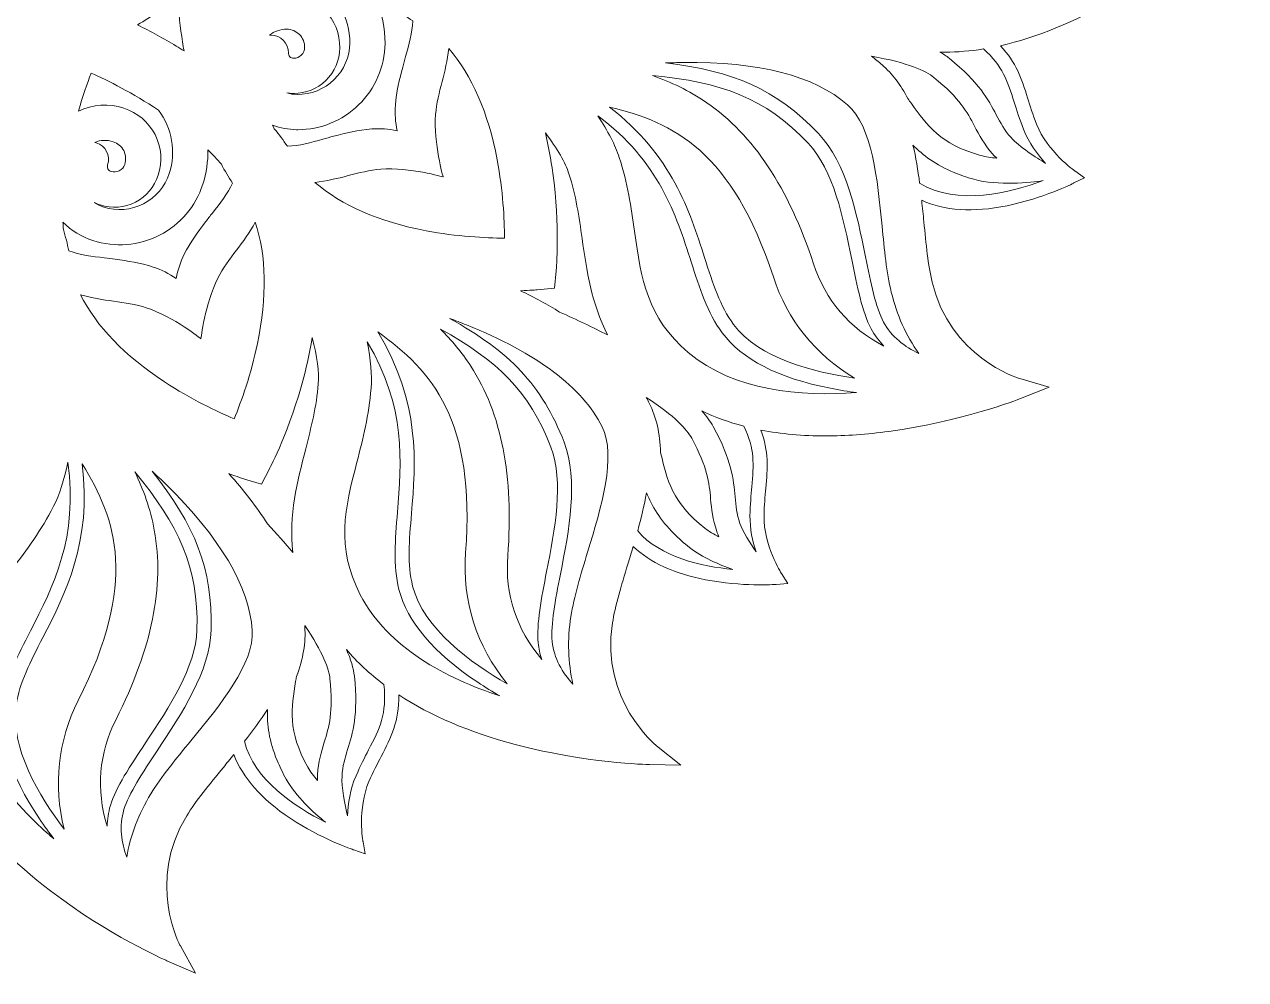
# Model space of a CAD drawing. Header units: millimetres. Extents: x 33 to 1311, y -849 to -20.
# Drawn here: x 1107.7 to 1281.2, y -397.8 to -262.2 of the extents above; entities that cross this region are included whole.
import ezdxf

# ---------------------------------------------------------------- set-up
doc = ezdxf.new("R2010")
doc.units = ezdxf.units.MM
doc.header["$MEASUREMENT"] = 0
doc.layers.add('Layer 4', color=7, linetype='Continuous')

msp = doc.modelspace()

# ---------------------------------------------------------------- linework, layer by layer
at = {"layer": 'Layer 4', "lineweight": 0}
for points, knots in [([(1276.78, -244.55), (1276.68, -244.56), (1266.57, -245.61), (1260.06, -236.65), (1258.62, -234.67), (1257.2, -232.02), (1255.7, -229.21), (1255.09, -228.06), (1254.46, -226.88), (1253.81, -225.71), (1257.51, -226.09), (1261.66, -224.79), (1266.04, -221.84), (1270.42, -218.89), (1273.46, -215.37), (1273.59, -215.22), (1273.59, -215.22), (1274.68, -213.95), (1274.68, -213.95), (1274.68, -213.95), (1273.04, -213.6), (1273.04, -213.6), (1272.99, -213.58), (1268.4, -212.55), (1265.49, -209.53), (1264.47, -208.47), (1263.66, -207.51), (1262.88, -206.58), (1261.14, -204.5), (1259.67, -202.75), (1256.93, -201.42), (1260.96, -198.46), (1264.87, -194.52), (1268.57, -189.66), (1274.88, -181.38), (1278.35, -173.45), (1278.49, -173.12), (1278.49, -173.12), (1280.25, -169.06), (1280.25, -169.06), (1280.25, -169.06), (1276.39, -171.21), (1276.39, -171.21), (1276.3, -171.26), (1267.36, -176.09), (1257.92, -170.31), (1255.83, -169.03), (1253.51, -167.12), (1251.04, -165.1), (1249.87, -164.13), (1248.66, -163.14), (1247.43, -162.18), (1251.19, -161.23), (1254.71, -158.39), (1257.76, -153.78), (1260.68, -149.38), (1262.14, -144.96), (1262.2, -144.78), (1262.2, -144.78), (1262.73, -143.19), (1262.73, -143.19), (1262.73, -143.19), (1261.08, -143.48), (1261.08, -143.48), (1261.03, -143.49), (1256.39, -144.3), (1252.55, -142.62), (1251.19, -142.03), (1250.08, -141.45), (1249.01, -140.89), (1246.69, -139.68), (1244.72, -138.66), (1241.86, -138.42), (1244.3, -134.25), (1246.3, -129.3), (1247.8, -123.63), (1250.46, -113.57), (1250.63, -104.92), (1250.64, -104.55), (1250.64, -104.55), (1250.71, -100.14), (1250.71, -100.14), (1250.71, -100.14), (1247.96, -103.6), (1247.96, -103.6), (1247.9, -103.68), (1241.49, -111.57), (1230.55, -109.84), (1228.14, -109.46), (1225.26, -108.58), (1222.21, -107.65), (1220.66, -107.18), (1219.07, -106.7), (1217.47, -106.26), (1220.67, -103.97), (1222.89, -99.95), (1223.96, -94.43), (1224.97, -89.25), (1224.64, -84.61), (1224.62, -84.41), (1224.62, -84.41), (1224.49, -82.74), (1224.49, -82.74), (1224.49, -82.74), (1223.08, -83.65), (1223.08, -83.65), (1223.04, -83.67), (1219.06, -86.19), (1214.87, -86.11), (1213.4, -86.09), (1212.15, -85.97), (1210.94, -85.87), (1208.38, -85.64), (1206.21, -85.46), (1203.55, -86.28), (1204.18, -81.56), (1204.11, -76.3), (1203.34, -70.59), (1201.95, -60.27), (1198.8, -52.21), (1198.66, -51.87), (1198.66, -51.87), (1197.05, -47.8), (1197.05, -47.8), (1197.05, -47.8), (1195.83, -52.01), (1195.83, -52.01), (1195.71, -52.41), (1192.84, -61.86), (1182.13, -64.44), (1179.75, -65.01), (1176.75, -65.31), (1173.58, -65.61), (1171.87, -65.78), (1170.11, -65.95), (1168.35, -66.18), (1170.49, -62.83), (1171.04, -58.22), (1169.9, -52.64), (1168.85, -47.46), (1166.77, -43.31), (1166.68, -43.13), (1166.68, -43.13), (1165.92, -41.64), (1165.92, -41.64), (1165.92, -41.64), (1164.96, -43.01), (1164.96, -43.01), (1164.94, -43.05), (1162.22, -46.9), (1158.32, -48.43), (1156.95, -48.97), (1155.75, -49.35), (1154.59, -49.71), (1152.21, -50.46), (1150.18, -51.1), (1148.1, -52.78), (1146.86, -48.24), (1144.82, -43.49), (1141.97, -38.59), (1136.73, -29.59), (1130.74, -23.35), (1130.48, -23.09), (1130.48, -23.09), (1127.44, -19.95), (1127.44, -19.95), (1127.44, -19.95), (1127.92, -24.3), (1127.92, -24.3), (1127.96, -24.72), (1128.92, -34.55), (1120.02, -41.03), (1118.04, -42.47), (1115.38, -43.88), (1112.57, -45.38), (1111.06, -46.19), (1109.51, -47.02), (1107.97, -47.9), (1108.67, -43.99), (1107.4, -39.53), (1104.22, -34.81), (1101.27, -30.43), (1097.75, -27.39), (1097.61, -27.26), (1097.61, -27.26), (1096.33, -26.17), (1096.33, -26.17), (1096.33, -26.17), (1095.98, -27.81), (1095.98, -27.81), (1095.97, -27.86), (1094.93, -32.45), (1091.91, -35.36), (1090.85, -36.38), (1089.89, -37.19), (1088.96, -37.97), (1087.04, -39.57), (1085.41, -40.94), (1084.12, -43.29), (1081.25, -39.57), (1077.53, -35.95), (1073.02, -32.51), (1064.74, -26.21), (1056.81, -22.74), (1056.48, -22.59), (1056.48, -22.59), (1052.43, -20.83), (1052.43, -20.83), (1052.43, -20.83), (1054.57, -24.7), (1054.57, -24.7), (1054.62, -24.78), (1059.46, -33.72), (1053.68, -43.17), (1052.4, -45.26), (1050.49, -47.58), (1048.46, -50.04), (1047.38, -51.36), (1046.26, -52.72), (1045.19, -54.11), (1044.33, -50.24), (1041.45, -46.61), (1036.72, -43.47), (1032.32, -40.56), (1027.9, -39.09), (1027.72, -39.03), (1027.72, -39.03), (1026.13, -38.51), (1026.13, -38.51), (1026.13, -38.51), (1026.42, -40.16), (1026.42, -40.16), (1026.43, -40.21), (1027.24, -44.85), (1025.56, -48.69), (1024.97, -50.04), (1024.39, -51.16), (1023.83, -52.23), (1022.67, -54.45), (1021.68, -56.34), (1021.4, -59), (1017.31, -56.66), (1012.49, -54.74), (1007, -53.29), (996.94, -50.63), (988.28, -50.46), (987.92, -50.45), (987.92, -50.45), (983.5, -50.38), (983.5, -50.38), (983.5, -50.38), (986.96, -53.12), (986.96, -53.12), (987.04, -53.19), (994.93, -59.6), (993.2, -70.54), (992.82, -72.95), (991.95, -75.83), (991.02, -78.88), (990.52, -80.51), (990.01, -82.18), (989.55, -83.88), (987.27, -80.64), (983.24, -78.39), (977.67, -77.31), (972.49, -76.3), (967.85, -76.64), (967.65, -76.65), (967.65, -76.65), (967.5, -76.66), (967.5, -76.66), (967.5, -76.66), (967.19, -76.6), (967.19, -76.6), (967.19, -76.6), (967.25, -76.68), (967.25, -76.68), (967.25, -76.68), (965.98, -76.78), (965.98, -76.78), (965.98, -76.78), (966.89, -78.19), (966.89, -78.19), (966.91, -78.23), (969.43, -82.21), (969.35, -86.4), (969.33, -87.88), (969.22, -89.13), (969.11, -90.34), (968.89, -92.82), (968.7, -94.95), (969.45, -97.52), (964.78, -96.92), (959.59, -96.98), (953.95, -97.74), (943.64, -99.14), (935.58, -102.29), (935.24, -102.42), (935.24, -102.42), (931.17, -104.03), (931.17, -104.03), (931.17, -104.03), (935.37, -105.26), (935.37, -105.26), (935.77, -105.38), (945.23, -108.25), (947.81, -118.96), (948.38, -121.34), (948.67, -124.33), (948.98, -127.5), (949.12, -128.96), (949.27, -130.46), (949.45, -131.96), (946.08, -129.63), (941.34, -129.01), (935.55, -130.18), (930.38, -131.23), (926.22, -133.32), (926.05, -133.41), (926.05, -133.41), (924.55, -134.16), (924.55, -134.16), (924.55, -134.16), (925.93, -135.12), (925.93, -135.12), (925.97, -135.15), (929.82, -137.86), (931.35, -141.76), (931.89, -143.14), (932.26, -144.33), (932.63, -145.49), (933.48, -148.21), (934.2, -150.48), (936.49, -152.9), (931.85, -154.12), (926.98, -156.19), (921.95, -159.12), (912.96, -164.35), (906.72, -170.35), (906.46, -170.6), (906.46, -170.6), (903.31, -173.65), (903.31, -173.65), (903.31, -173.65), (907.67, -173.17), (907.67, -173.17), (908.08, -173.13), (917.92, -172.16), (924.4, -181.07), (925.83, -183.05), (927.25, -185.7), (928.75, -188.51), (929.29, -189.53), (929.84, -190.56), (930.41, -191.59), (926.54, -190.96), (922.14, -192.24), (917.5, -195.37), (913.12, -198.32), (910.08, -201.84), (909.95, -201.99), (909.95, -201.99), (908.86, -203.26), (908.86, -203.26), (908.86, -203.26), (910.49, -203.61), (910.49, -203.61), (910.54, -203.62), (915.14, -204.66), (918.04, -207.68), (919.07, -208.74), (919.87, -209.7), (920.65, -210.63), (922.6, -212.95), (924.2, -214.86), (927.62, -216.24), (923.56, -219.21), (919.61, -223.16), (915.88, -228.06), (909.57, -236.34), (906.1, -244.27), (905.96, -244.61), (905.96, -244.61), (904.2, -248.66), (904.2, -248.66), (904.2, -248.66), (908.06, -246.51), (908.06, -246.51), (908.15, -246.46), (917.09, -241.63), (926.54, -247.41), (928.62, -248.69), (930.95, -250.6), (933.41, -252.62), (934.25, -253.31), (935.11, -254.02), (935.98, -254.72), (932.17, -255.62), (928.6, -258.48), (925.5, -263.15), (922.59, -267.55), (921.12, -271.96), (921.06, -272.15), (921.06, -272.15), (920.54, -273.74), (920.54, -273.74), (920.54, -273.74), (922.19, -273.45), (922.19, -273.45), (922.24, -273.44), (926.88, -272.63), (930.72, -274.31), (932.07, -274.9), (933.18, -275.48), (934.26, -276.04), (936.99, -277.47), (939.23, -278.63), (943.04, -278.55), (940.39, -282.87), (938.24, -288.08), (936.65, -294.09), (933.99, -304.15), (933.82, -312.8), (933.81, -313.17), (933.81, -313.17), (933.74, -317.54), (933.74, -317.54), (933.74, -317.54), (936.49, -314.13), (936.49, -314.13), (936.75, -313.8), (943.02, -306.17), (953.9, -307.88), (956.31, -308.26), (959.19, -309.14), (962.24, -310.07), (963.15, -310.34), (964.07, -310.62), (965, -310.9), (961.94, -313.21), (959.81, -317.16), (958.76, -322.54), (957.76, -327.72), (958.09, -332.36), (958.11, -332.55), (958.11, -332.55), (958.23, -334.22), (958.23, -334.22), (958.23, -334.22), (959.64, -333.32), (959.64, -333.32), (959.68, -333.29), (963.66, -330.77), (967.85, -330.85), (969.33, -330.88), (970.58, -330.99), (971.79, -331.1), (974.94, -331.38), (977.51, -331.6), (981.14, -329.93), (980.28, -335.04), (980.25, -340.81), (981.11, -347.13), (982.5, -357.45), (985.66, -365.51), (985.79, -365.85), (985.79, -365.85), (987.4, -369.92), (987.4, -369.92), (987.4, -369.92), (988.63, -365.71), (988.63, -365.71), (988.74, -365.31), (991.62, -355.86), (1002.32, -353.28), (1004.7, -352.71), (1007.7, -352.42), (1010.87, -352.11), (1011.68, -352.03), (1012.5, -351.95), (1013.32, -351.86), (1011.55, -355.14), (1011.17, -359.48), (1012.24, -364.66), (1013.31, -369.85), (1015.42, -374.02), (1015.51, -374.2), (1015.51, -374.2), (1016.27, -375.7), (1016.27, -375.7), (1016.27, -375.7), (1017.24, -374.32), (1017.24, -374.32), (1017.26, -374.28), (1019.98, -370.43), (1023.91, -368.9), (1025.29, -368.37), (1026.5, -367.99), (1027.66, -367.63), (1030.69, -366.69), (1033.16, -365.92), (1035.88, -363), (1037.02, -368.12), (1039.22, -373.53), (1042.48, -379.13), (1047.72, -388.13), (1053.71, -394.37), (1053.97, -394.63), (1053.97, -394.63), (1057.04, -397.8), (1057.04, -397.8), (1057.04, -397.8), (1056.54, -393.42), (1056.54, -393.42), (1056.52, -393.31), (1055.48, -383.2), (1064.43, -376.69), (1066.41, -375.25), (1069.07, -373.84), (1071.88, -372.34), (1072.6, -371.95), (1073.34, -371.56), (1074.08, -371.16), (1073.86, -374.73), (1075.17, -378.71), (1077.99, -382.89), (1080.95, -387.26), (1084.46, -390.31), (1084.61, -390.43), (1084.61, -390.43), (1085.88, -391.53), (1085.88, -391.53), (1085.88, -391.53), (1086.24, -389.89), (1086.24, -389.89), (1086.25, -389.84), (1087.28, -385.25), (1090.3, -382.34), (1091.36, -381.31), (1092.33, -380.51), (1093.26, -379.73), (1095.63, -377.75), (1097.57, -376.12), (1098.95, -372.55), (1101.98, -376.94), (1106.16, -381.19), (1111.43, -385.21), (1119.71, -391.51), (1127.64, -394.98), (1127.97, -395.13), (1127.97, -395.13), (1132.02, -396.89), (1132.02, -396.89), (1132.02, -396.89), (1129.88, -393.03), (1129.88, -393.03), (1129.83, -392.94), (1124.99, -384), (1130.78, -374.55), (1132.05, -372.47), (1133.96, -370.14), (1135.99, -367.68), (1136.48, -367.08), (1136.98, -366.47), (1137.48, -365.86), (1138.72, -369.13), (1141.42, -372.2), (1145.49, -374.91), (1149.91, -377.85), (1154.34, -379.34), (1154.52, -379.4), (1154.52, -379.4), (1156.12, -379.93), (1156.12, -379.93), (1156.12, -379.93), (1155.82, -378.27), (1155.82, -378.27), (1155.81, -378.22), (1155, -373.55), (1156.67, -369.68), (1157.26, -368.32), (1157.84, -367.2), (1158.4, -366.12), (1159.81, -363.4), (1160.96, -361.16), (1160.9, -357.39), (1165.41, -360.34), (1170.96, -362.72), (1177.45, -364.43), (1187.52, -367.09), (1196.17, -367.27), (1196.53, -367.27), (1196.53, -367.27), (1200.95, -367.35), (1200.95, -367.35), (1200.95, -367.35), (1197.49, -364.6), (1197.49, -364.6), (1197.41, -364.53), (1189.52, -358.12), (1191.25, -347.18), (1191.63, -344.77), (1192.51, -341.89), (1193.43, -338.84), (1193.69, -338.02), (1193.94, -337.18), (1194.19, -336.33), (1196.57, -338.58), (1200.04, -340.18), (1204.47, -341.04), (1209.65, -342.05), (1214.29, -341.71), (1214.48, -341.7), (1214.48, -341.7), (1216.15, -341.57), (1216.15, -341.57), (1216.15, -341.57), (1215.25, -340.16), (1215.25, -340.16), (1215.22, -340.12), (1212.7, -336.14), (1212.78, -331.95), (1212.81, -330.47), (1212.92, -329.23), (1213.03, -328.02), (1213.28, -325.2), (1213.48, -322.84), (1212.33, -319.78), (1215.19, -320.34), (1218.26, -320.62), (1221.54, -320.62), (1224.39, -320.62), (1227.38, -320.41), (1230.51, -319.98), (1240.82, -318.59), (1248.88, -315.44), (1249.22, -315.31), (1249.22, -315.31), (1253.29, -313.7), (1253.29, -313.7), (1253.29, -313.7), (1249.09, -312.47), (1249.09, -312.47), (1248.69, -312.35), (1239.23, -309.48), (1236.65, -298.77), (1236.08, -296.39), (1235.79, -293.4), (1235.48, -290.22), (1235.38, -289.22), (1235.28, -288.2), (1235.17, -287.17), (1238.36, -288.65), (1242.46, -288.92), (1247.29, -287.94), (1252.46, -286.88), (1256.62, -284.8), (1256.79, -284.71), (1256.79, -284.71), (1258.28, -283.96), (1258.28, -283.96), (1258.28, -283.96), (1256.91, -283), (1256.91, -283), (1256.87, -282.97), (1253.02, -280.26), (1251.49, -276.36), (1250.95, -274.98), (1250.57, -273.78), (1250.21, -272.63), (1249.35, -269.9), (1248.64, -267.63), (1246.35, -265.22), (1251.47, -264.07), (1256.89, -261.87), (1262.5, -258.6), (1271.49, -253.37), (1277.73, -247.37), (1277.99, -247.12), (1277.99, -247.12), (1281.17, -244.05), (1281.17, -244.05), (1281.17, -244.05), (1276.78, -244.55), (1276.78, -244.55)], [0, 0, 0, 0, 1, 1, 1, 2, 2, 2, 3, 3, 3, 4, 4, 4, 5, 5, 5, 6, 6, 6, 7, 7, 7, 8, 8, 8, 9, 9, 9, 10, 10, 10, 11, 11, 11, 12, 12, 12, 13, 13, 13, 14, 14, 14, 15, 15, 15, 16, 16, 16, 17, 17, 17, 18, 18, 18, 19, 19, 19, 20, 20, 20, 21, 21, 21, 22, 22, 22, 23, 23, 23, 24, 24, 24, 25, 25, 25, 26, 26, 26, 27, 27, 27, 28, 28, 28, 29, 29, 29, 30, 30, 30, 31, 31, 31, 32, 32, 32, 33, 33, 33, 34, 34, 34, 35, 35, 35, 36, 36, 36, 37, 37, 37, 38, 38, 38, 39, 39, 39, 40, 40, 40, 41, 41, 41, 42, 42, 42, 43, 43, 43, 44, 44, 44, 45, 45, 45, 46, 46, 46, 47, 47, 47, 48, 48, 48, 49, 49, 49, 50, 50, 50, 51, 51, 51, 52, 52, 52, 53, 53, 53, 54, 54, 54, 55, 55, 55, 56, 56, 56, 57, 57, 57, 58, 58, 58, 59, 59, 59, 60, 60, 60, 61, 61, 61, 62, 62, 62, 63, 63, 63, 64, 64, 64, 65, 65, 65, 66, 66, 66, 67, 67, 67, 68, 68, 68, 69, 69, 69, 70, 70, 70, 71, 71, 71, 72, 72, 72, 73, 73, 73, 74, 74, 74, 75, 75, 75, 76, 76, 76, 77, 77, 77, 78, 78, 78, 79, 79, 79, 80, 80, 80, 81, 81, 81, 82, 82, 82, 83, 83, 83, 84, 84, 84, 85, 85, 85, 86, 86, 86, 87, 87, 87, 88, 88, 88, 89, 89, 89, 90, 90, 90, 91, 91, 91, 92, 92, 92, 93, 93, 93, 94, 94, 94, 95, 95, 95, 96, 96, 96, 97, 97, 97, 98, 98, 98, 99, 99, 99, 100, 100, 100, 101, 101, 101, 102, 102, 102, 103, 103, 103, 104, 104, 104, 105, 105, 105, 106, 106, 106, 107, 107, 107, 108, 108, 108, 109, 109, 109, 110, 110, 110, 111, 111, 111, 112, 112, 112, 113, 113, 113, 114, 114, 114, 115, 115, 115, 116, 116, 116, 117, 117, 117, 118, 118, 118, 119, 119, 119, 120, 120, 120, 121, 121, 121, 122, 122, 122, 123, 123, 123, 124, 124, 124, 125, 125, 125, 126, 126, 126, 127, 127, 127, 128, 128, 128, 129, 129, 129, 130, 130, 130, 131, 131, 131, 132, 132, 132, 133, 133, 133, 134, 134, 134, 135, 135, 135, 136, 136, 136, 137, 137, 137, 138, 138, 138, 139, 139, 139, 140, 140, 140, 141, 141, 141, 142, 142, 142, 143, 143, 143, 144, 144, 144, 145, 145, 145, 146, 146, 146, 147, 147, 147, 148, 148, 148, 149, 149, 149, 150, 150, 150, 151, 151, 151, 152, 152, 152, 153, 153, 153, 154, 154, 154, 155, 155, 155, 156, 156, 156, 157, 157, 157, 158, 158, 158, 159, 159, 159, 160, 160, 160, 161, 161, 161, 162, 162, 162, 163, 163, 163, 164, 164, 164, 165, 165, 165, 166, 166, 166, 167, 167, 167, 168, 168, 168, 169, 169, 169, 170, 170, 170, 171, 171, 171, 172, 172, 172, 173, 173, 173, 174, 174, 174, 175, 175, 175, 176, 176, 176, 177, 177, 177, 178, 178, 178, 179, 179, 179, 180, 180, 180, 181, 181, 181, 182, 182, 182, 183, 183, 183, 184, 184, 184, 185, 185, 185, 186, 186, 186, 187, 187, 187, 188, 188, 188, 189, 189, 189, 190, 190, 190, 191, 191, 191, 192, 192, 192, 193, 193, 193, 194, 194, 194, 195, 195, 195, 196, 196, 196, 197, 197, 197, 198, 198, 198, 199, 199, 199, 200, 200, 200, 201, 201, 201, 202, 202, 202, 203, 203, 203, 204, 204, 204, 205, 205, 205, 206, 206, 206, 207, 207, 207, 208, 208, 208, 209, 209, 209, 210, 210, 210, 211, 211, 211, 212, 212, 212, 213, 213, 213, 214, 214, 214, 215, 215, 215, 216, 216, 216, 217, 217, 217, 218, 218, 218, 219, 219, 219, 220, 220, 220, 221, 221, 221, 222, 222, 222, 223, 223, 223, 224, 224, 224, 225, 225, 225, 226, 226, 226, 227, 227, 227, 228, 228, 228, 228]), ([(1148.93, -256.13), (1152.08, -257.91), (1153.99, -261.23), (1153.95, -264.85), (1153.92, -266.82), (1153.13, -268.67), (1151.71, -270.04), (1150.3, -271.42), (1148.43, -272.16), (1146.45, -272.14), (1145.96, -272.13), (1145.47, -272.06), (1145.01, -271.92), (1145.3, -271.97), (1145.59, -272), (1145.89, -272), (1145.92, -272), (1145.95, -272), (1145.98, -272), (1147.69, -272), (1149.31, -271.35), (1150.54, -270.15), (1151.8, -268.92), (1152.5, -267.29), (1152.53, -265.54), (1152.55, -263.52), (1151.79, -261.61), (1150.38, -260.16), (1148.97, -258.71), (1147.08, -257.9), (1145.06, -257.87), (1142.7, -257.84), (1140.47, -258.73), (1138.78, -260.38), (1138.77, -260.39), (1138.75, -260.41), (1138.73, -260.43), (1138.51, -258.38), (1138.4, -256.52), (1138.35, -254.98), (1140.91, -255.06), (1144.77, -255.33), (1148.93, -256.13)], [0, 0, 0, 0, 1, 1, 1, 2, 2, 2, 3, 3, 3, 4, 4, 4, 5, 5, 5, 6, 6, 6, 7, 7, 7, 8, 8, 8, 9, 9, 9, 10, 10, 10, 11, 11, 11, 12, 12, 12, 13, 13, 13, 14, 14, 14, 14]), ([(1123.8, -262.26), (1125.76, -261.09), (1127.67, -259.81), (1129.5, -258.44), (1129.64, -260.55), (1129.87, -262.63), (1130.19, -264.67), (1130.25, -265.1), (1130.32, -265.53), (1130.4, -265.96), (1130.03, -265.73), (1129.66, -265.5), (1129.28, -265.27), (1127.52, -264.21), (1125.69, -263.2), (1123.8, -262.26)], [0, 0, 0, 0, 1, 1, 1, 2, 2, 2, 3, 3, 3, 4, 4, 4, 5, 5, 5, 5]), ([(1146.39, -277.14), (1146.44, -277.14), (1146.5, -277.14), (1146.56, -277.14), (1149.8, -277.14), (1152.87, -275.9), (1155.2, -273.63), (1157.57, -271.32), (1158.9, -268.22), (1158.95, -264.91), (1158.97, -262.72), (1158.52, -260.57), (1157.63, -258.61), (1158.6, -259), (1159.52, -259.41), (1160.39, -259.85), (1161.2, -260.51), (1162.03, -261.13), (1162.88, -261.71), (1162.82, -263.38), (1162.34, -265.09), (1161.87, -266.75), (1161.73, -267.26), (1161.58, -267.77), (1161.46, -268.27), (1161.02, -269.97), (1160.56, -271.74), (1160.42, -273.67), (1160.33, -274.88), (1160.41, -276.09), (1160.67, -277.3), (1159.47, -277.04), (1158.26, -276.95), (1157.05, -277.04), (1155.11, -277.18), (1153.35, -277.64), (1151.65, -278.08), (1151.15, -278.21), (1150.64, -278.35), (1150.12, -278.49), (1148.46, -278.96), (1146.75, -279.44), (1145.08, -279.5), (1144.5, -278.66), (1143.88, -277.82), (1143.22, -277.02), (1143.14, -276.85), (1143.06, -276.69), (1142.98, -276.52), (1144.06, -276.91), (1145.21, -277.12), (1146.39, -277.14)], [0, 0, 0, 0, 1, 1, 1, 2, 2, 2, 3, 3, 3, 4, 4, 4, 5, 5, 5, 6, 6, 6, 7, 7, 7, 8, 8, 8, 9, 9, 9, 10, 10, 10, 11, 11, 11, 12, 12, 12, 13, 13, 13, 14, 14, 14, 15, 15, 15, 16, 16, 16, 17, 17, 17, 17]), ([(1145, -262.87), (1145.68, -262.88), (1146.32, -263.16), (1146.8, -263.65), (1147.28, -264.14), (1147.54, -264.79), (1147.53, -265.47), (1147.52, -265.89), (1147.36, -266.27), (1147.06, -266.56), (1146.76, -266.85), (1146.37, -266.99), (1145.95, -267), (1145.75, -267), (1145.57, -266.92), (1145.43, -266.78), (1145.29, -266.64), (1145.22, -266.45), (1145.22, -266.25), (1145.24, -264.87), (1144.13, -263.74), (1142.75, -263.72), (1142.74, -263.72), (1142.73, -263.72), (1142.72, -263.72), (1142.66, -263.72), (1142.6, -263.72), (1142.53, -263.73), (1143.23, -263.16), (1144.09, -262.87), (1145, -262.87)], [0, 0, 0, 0, 1, 1, 1, 2, 2, 2, 3, 3, 3, 4, 4, 4, 5, 5, 5, 6, 6, 6, 7, 7, 7, 8, 8, 8, 9, 9, 9, 10, 10, 10, 10]), ([(1148.99, -284.62), (1150.65, -284.46), (1152.23, -284.05), (1153.69, -283.67), (1155.22, -283.28), (1156.8, -282.87), (1158.34, -282.75), (1162.51, -282.45), (1167.2, -283.85), (1167.2, -283.85), (1167.2, -283.85), (1165.82, -279.13), (1166.13, -274.97), (1166.25, -273.42), (1166.65, -271.84), (1167.05, -270.32), (1167.42, -268.85), (1167.83, -267.28), (1168, -265.62), (1171.29, -269.43), (1173.6, -274.73), (1174.87, -281.4), (1175.7, -285.76), (1175.9, -289.87), (1175.92, -292.54), (1173.24, -292.52), (1169.13, -292.32), (1164.77, -291.49), (1158.1, -290.22), (1152.8, -287.91), (1148.99, -284.62)], [0, 0, 0, 0, 1, 1, 1, 2, 2, 2, 3, 3, 3, 4, 4, 4, 5, 5, 5, 6, 6, 6, 7, 7, 7, 8, 8, 8, 9, 9, 9, 10, 10, 10, 10]), ([(1233.7, -273.43), (1233.54, -273.2), (1233.37, -272.96), (1233.2, -272.73), (1232.21, -270.8), (1230.98, -269.19), (1229.54, -267.94), (1229.06, -267.51), (1228.55, -267.1), (1228.02, -266.71), (1233.25, -267.62), (1235.73, -268.79), (1236.9, -269.73), (1240.61, -272.72), (1241.61, -274.63), (1242.68, -276.65), (1243.33, -277.91), (1244.02, -279.21), (1245.26, -280.6), (1245.43, -280.79), (1245.62, -280.98), (1245.83, -281.19), (1245.03, -281.12), (1244.24, -281), (1243.53, -280.81), (1237.83, -279.21), (1235.92, -276.53), (1233.71, -273.43), (1233.71, -273.43), (1233.7, -273.43), (1233.7, -273.43)], [0, 0, 0, 0, 1, 1, 1, 2, 2, 2, 3, 3, 3, 4, 4, 4, 5, 5, 5, 6, 6, 6, 7, 7, 7, 8, 8, 8, 9, 9, 9, 10, 10, 10, 10]), ([(1248.3, -273.23), (1248.66, -274.36), (1249.06, -275.65), (1249.63, -277.09), (1250.39, -279.02), (1251.6, -280.66), (1252.75, -281.92), (1251.47, -281.13), (1248.97, -279.51), (1247.86, -278.27), (1246.9, -277.2), (1246.37, -276.19), (1245.76, -275.03), (1244.63, -272.88), (1243.35, -270.45), (1239.08, -267.01), (1238.69, -266.69), (1238.24, -266.4), (1237.75, -266.12), (1237.99, -266.12), (1238.24, -266.13), (1238.49, -266.13), (1240.26, -266.13), (1242.08, -265.98), (1243.95, -265.68), (1246.69, -268.12), (1247.36, -270.21), (1248.3, -273.23)], [0, 0, 0, 0, 1, 1, 1, 2, 2, 2, 3, 3, 3, 4, 4, 4, 5, 5, 5, 6, 6, 6, 7, 7, 7, 8, 8, 8, 9, 9, 9, 9]), ([(1229.76, -304.46), (1228.63, -302.34), (1227.93, -298.87), (1227.19, -295.19), (1225.93, -288.98), (1224.5, -281.93), (1220.49, -277.69), (1214.53, -271.37), (1208.36, -268.79), (1198.8, -267.67), (1199.62, -267.64), (1200.45, -267.61), (1201.28, -267.6), (1212.08, -267.48), (1219.94, -269.5), (1224.62, -273.6), (1228.16, -276.69), (1228.89, -284.2), (1229.54, -290.82), (1229.87, -294.2), (1230.18, -297.4), (1230.85, -300.19), (1231.63, -303.44), (1232.94, -306.36), (1234.77, -308.93), (1232.8, -307.99), (1230.88, -306.58), (1229.76, -304.46)], [0, 0, 0, 0, 1, 1, 1, 2, 2, 2, 3, 3, 3, 4, 4, 4, 5, 5, 5, 6, 6, 6, 7, 7, 7, 8, 8, 8, 9, 9, 9, 9]), ([(1118.5, -287.83), (1120.16, -288.37), (1121.94, -288.23), (1123.49, -287.43), (1125.05, -286.63), (1126.21, -285.27), (1126.74, -283.61), (1127.36, -281.69), (1127.2, -279.64), (1126.28, -277.84), (1125.35, -276.04), (1123.79, -274.71), (1121.86, -274.09), (1119.72, -273.39), (1117.44, -273.54), (1115.41, -274.49), (1116, -272.44), (1116.63, -270.61), (1117.2, -269.1), (1119.59, -270.18), (1123.15, -271.96), (1126.76, -274.36), (1128.72, -276.94), (1129.3, -280.29), (1128.3, -283.36), (1127.7, -285.24), (1126.4, -286.77), (1124.64, -287.67), (1122.88, -288.57), (1120.88, -288.74), (1119, -288.13), (1118.53, -287.98), (1118.08, -287.77), (1117.68, -287.5), (1117.94, -287.63), (1118.21, -287.74), (1118.5, -287.83)], [0, 0, 0, 0, 1, 1, 1, 2, 2, 2, 3, 3, 3, 4, 4, 4, 5, 5, 5, 6, 6, 6, 7, 7, 7, 8, 8, 8, 9, 9, 9, 10, 10, 10, 11, 11, 11, 12, 12, 12, 12]), ([(1196.93, -269.46), (1206.6, -270.35), (1212.94, -272.6), (1219.04, -279.06), (1222.66, -282.89), (1224.02, -289.64), (1225.23, -295.59), (1226, -299.41), (1226.73, -303.02), (1227.99, -305.4), (1228.49, -306.34), (1229.11, -307.16), (1229.81, -307.87), (1224.87, -305.29), (1221.51, -301.36), (1219.8, -296.17), (1216.25, -285.37), (1211.29, -277.89), (1204.63, -273.31), (1202.11, -271.57), (1199.52, -270.36), (1196.93, -269.46)], [0, 0, 0, 0, 1, 1, 1, 2, 2, 2, 3, 3, 3, 4, 4, 4, 5, 5, 5, 6, 6, 6, 7, 7, 7, 7]), ([(1214.1, -298.04), (1216.12, -304.19), (1220.07, -309.08), (1225.63, -312.4), (1219.89, -311.6), (1212.02, -309.64), (1208.44, -304.78), (1206.54, -302.21), (1205.52, -299.01), (1204.33, -295.3), (1202.22, -288.69), (1199.68, -280.76), (1190.84, -273.93), (1199.93, -276.07), (1208.26, -280.26), (1214.1, -298.04)], [0, 0, 0, 0, 1, 1, 1, 2, 2, 2, 3, 3, 3, 4, 4, 4, 5, 5, 5, 5]), ([(1202.02, -308.77), (1196.12, -303.77), (1195.35, -298.38), (1194.38, -291.55), (1193.89, -288.19), (1193.4, -284.71), (1192.22, -281.09), (1191.64, -279.32), (1190.61, -277.33), (1189.16, -275.16), (1197.86, -281.65), (1200.27, -289.15), (1202.43, -295.91), (1203.62, -299.63), (1204.74, -303.14), (1206.83, -305.97), (1209.61, -309.74), (1214.78, -312.4), (1222.2, -313.86), (1223.5, -314.12), (1224.75, -314.31), (1225.9, -314.46), (1218.01, -315.06), (1208.52, -314.28), (1202.02, -308.77)], [0, 0, 0, 0, 1, 1, 1, 2, 2, 2, 3, 3, 3, 4, 4, 4, 5, 5, 5, 6, 6, 6, 7, 7, 7, 8, 8, 8, 8]), ([(1117.94, -278.99), (1117.87, -278.97), (1117.8, -278.95), (1117.73, -278.94), (1118.56, -278.6), (1119.47, -278.57), (1120.33, -278.85), (1120.98, -279.06), (1121.51, -279.51), (1121.83, -280.12), (1122.14, -280.73), (1122.19, -281.42), (1121.98, -282.07), (1121.86, -282.47), (1121.59, -282.79), (1121.21, -282.98), (1120.85, -283.17), (1120.43, -283.2), (1120.03, -283.07), (1119.84, -283.01), (1119.69, -282.89), (1119.6, -282.71), (1119.51, -282.53), (1119.49, -282.33), (1119.55, -282.14), (1119.98, -280.83), (1119.25, -279.42), (1117.94, -278.99)], [0, 0, 0, 0, 1, 1, 1, 2, 2, 2, 3, 3, 3, 4, 4, 4, 5, 5, 5, 6, 6, 6, 7, 7, 7, 8, 8, 8, 9, 9, 9, 9]), ([(1183.75, -303.04), (1182.04, -301.98), (1180.18, -300.97), (1178.18, -300.01), (1179.61, -299.96), (1180.47, -299.89), (1180.55, -299.88), (1180.55, -299.88), (1183.03, -299.65), (1183.03, -299.65), (1183.03, -299.65), (1183.26, -297.17), (1183.26, -297.17), (1183.28, -296.91), (1183.82, -290.89), (1182.78, -283.3), (1182.51, -281.34), (1182.16, -279.44), (1181.73, -277.61), (1183.42, -279.87), (1184.57, -281.85), (1185.07, -283.4), (1186.05, -286.4), (1186.5, -289.55), (1186.94, -292.6), (1187.58, -297.13), (1188.25, -301.77), (1190.56, -306.29), (1188.45, -305.21), (1186.18, -304.12), (1183.75, -303.04)], [0, 0, 0, 0, 1, 1, 1, 2, 2, 2, 3, 3, 3, 4, 4, 4, 5, 5, 5, 6, 6, 6, 7, 7, 7, 8, 8, 8, 9, 9, 9, 10, 10, 10, 10]), ([(1117.46, -292.89), (1120.61, -293.9), (1123.97, -293.63), (1126.92, -292.12), (1129.86, -290.62), (1132.05, -288.05), (1133.06, -284.9), (1133.58, -283.29), (1133.82, -281.64), (1133.78, -279.99), (1134.47, -280.67), (1135.11, -281.36), (1135.7, -282.05), (1136.19, -282.96), (1136.73, -283.85), (1137.29, -284.72), (1136.59, -286.23), (1135.49, -287.63), (1134.43, -288.98), (1134.1, -289.4), (1133.77, -289.82), (1133.46, -290.23), (1132.4, -291.63), (1131.31, -293.09), (1130.43, -294.83), (1129.89, -295.91), (1129.5, -297.06), (1129.28, -298.27), (1128.27, -297.57), (1127.19, -297.03), (1126.04, -296.65), (1124.19, -296.04), (1122.39, -295.78), (1120.64, -295.54), (1120.13, -295.47), (1119.61, -295.4), (1119.08, -295.34), (1117.36, -295.14), (1115.6, -294.92), (1114.04, -294.34), (1113.82, -293.34), (1113.57, -292.33), (1113.27, -291.33), (1113.24, -290.98), (1113.22, -290.62), (1113.21, -290.26), (1114.38, -291.46), (1115.83, -292.36), (1117.46, -292.89)], [0, 0, 0, 0, 1, 1, 1, 2, 2, 2, 3, 3, 3, 4, 4, 4, 5, 5, 5, 6, 6, 6, 7, 7, 7, 8, 8, 8, 9, 9, 9, 10, 10, 10, 11, 11, 11, 12, 12, 12, 13, 13, 13, 14, 14, 14, 15, 15, 15, 16, 16, 16, 16]), ([(1234.88, -284.75), (1234.64, -282.91), (1234.35, -281.09), (1233.93, -279.33), (1235.36, -280.79), (1237.17, -282.14), (1239.77, -283.22), (1240.61, -283.57), (1241.54, -283.89), (1242.57, -284.18), (1246.03, -285.15), (1250.6, -284.64), (1252.42, -284.38), (1247.95, -286.02), (1240.11, -288.05), (1234.88, -284.75)], [0, 0, 0, 0, 1, 1, 1, 2, 2, 2, 3, 3, 3, 4, 4, 4, 5, 5, 5, 5]), ([(1115.69, -300.57), (1117.29, -301.05), (1118.9, -301.28), (1120.4, -301.49), (1121.96, -301.71), (1123.57, -301.94), (1125.04, -302.42), (1129.01, -303.73), (1132.8, -306.83), (1132.8, -306.83), (1132.8, -306.83), (1133.34, -301.93), (1135.22, -298.21), (1135.92, -296.82), (1136.9, -295.52), (1137.84, -294.26), (1138.75, -293.05), (1139.73, -291.75), (1140.52, -290.28), (1142.1, -295.06), (1142.21, -300.84), (1140.83, -307.49), (1139.93, -311.84), (1138.54, -315.71), (1137.54, -318.19), (1135.07, -317.15), (1131.35, -315.39), (1127.64, -312.95), (1121.96, -309.22), (1117.95, -305.07), (1115.69, -300.57)], [0, 0, 0, 0, 1, 1, 1, 2, 2, 2, 3, 3, 3, 4, 4, 4, 5, 5, 5, 6, 6, 6, 7, 7, 7, 8, 8, 8, 9, 9, 9, 10, 10, 10, 10]), ([(1187.72, -337.11), (1186.73, -340.36), (1185.8, -343.44), (1185.35, -346.26), (1184.83, -349.58), (1184.93, -352.8), (1185.64, -355.88), (1184.17, -354.26), (1182.92, -352.21), (1182.69, -349.8), (1182.46, -347.41), (1183.14, -343.93), (1183.86, -340.25), (1185.08, -334.03), (1186.46, -326.98), (1184.38, -321.52), (1181.28, -313.38), (1176.55, -308.63), (1168.11, -303.93), (1168.92, -304.23), (1169.72, -304.53), (1170.5, -304.85), (1180.53, -308.87), (1187.01, -313.74), (1189.77, -319.32), (1191.86, -323.53), (1189.66, -330.74), (1187.72, -337.11)], [0, 0, 0, 0, 1, 1, 1, 2, 2, 2, 3, 3, 3, 4, 4, 4, 5, 5, 5, 6, 6, 6, 7, 7, 7, 8, 8, 8, 9, 9, 9, 9]), ([(1139, -326.74), (1139, -326.74), (1141.38, -327.48), (1141.38, -327.48), (1141.38, -327.48), (1142.54, -325.27), (1142.54, -325.27), (1142.66, -325.05), (1145.45, -319.7), (1147.41, -312.28), (1147.91, -310.37), (1148.31, -308.48), (1148.61, -306.63), (1149.3, -309.36), (1149.6, -311.62), (1149.47, -313.24), (1149.23, -316.39), (1148.44, -319.47), (1147.68, -322.46), (1146.49, -327.1), (1145.27, -331.84), (1145.85, -337.16), (1144.73, -335.85), (1143.53, -334.49), (1142.26, -333.1), (1140.75, -330.75), (1138.91, -328.37), (1136.76, -325.96), (1138.01, -326.43), (1138.82, -326.69), (1139, -326.74)], [0, 0, 0, 0, 1, 1, 1, 2, 2, 2, 3, 3, 3, 4, 4, 4, 5, 5, 5, 6, 6, 6, 7, 7, 7, 8, 8, 8, 9, 9, 9, 10, 10, 10, 10]), ([(1162.87, -341.94), (1162.1, -338.84), (1162.38, -335.49), (1162.71, -331.61), (1163.3, -324.5), (1164.02, -315.92), (1157.93, -305.86), (1165.6, -311.34), (1171.82, -318.35), (1170.4, -337.19), (1169.88, -344.05), (1171.91, -350.42), (1176.29, -355.82), (1171.24, -352.92), (1164.37, -347.98), (1162.87, -341.94)], [0, 0, 0, 0, 1, 1, 1, 2, 2, 2, 3, 3, 3, 4, 4, 4, 5, 5, 5, 5]), ([(1171.12, -310.71), (1169.82, -308.72), (1168.37, -307), (1166.82, -305.47), (1174.77, -309.81), (1179.48, -314.28), (1182.51, -322.23), (1184.38, -327.16), (1183.06, -333.91), (1181.9, -339.87), (1181.15, -343.7), (1180.45, -347.31), (1180.7, -349.99), (1180.78, -350.81), (1180.95, -351.6), (1181.2, -352.34), (1177.59, -348.05), (1175.97, -343.12), (1176.38, -337.64), (1177.24, -326.31), (1175.52, -317.5), (1171.12, -310.71)], [0, 0, 0, 0, 1, 1, 1, 2, 2, 2, 3, 3, 3, 4, 4, 4, 5, 5, 5, 6, 6, 6, 7, 7, 7, 7]), ([(1155.44, -343.16), (1151.9, -336.28), (1153.25, -331.01), (1154.96, -324.33), (1155.8, -321.04), (1156.67, -317.63), (1156.97, -313.83), (1157.11, -311.99), (1156.93, -309.79), (1156.43, -307.24), (1161.95, -316.55), (1161.3, -324.39), (1160.72, -331.44), (1160.39, -335.33), (1160.08, -339.01), (1160.93, -342.42), (1162.06, -346.97), (1165.82, -351.41), (1172.11, -355.59), (1173.19, -356.31), (1174.25, -356.96), (1175.24, -357.53), (1167.74, -355.06), (1159.32, -350.71), (1155.44, -343.16)], [0, 0, 0, 0, 1, 1, 1, 2, 2, 2, 3, 3, 3, 4, 4, 4, 5, 5, 5, 6, 6, 6, 7, 7, 7, 8, 8, 8, 8]), ([(1196.05, -315.15), (1200.13, -317.81), (1201.83, -319.71), (1202.51, -320.96), (1204.79, -325.13), (1204.98, -327.28), (1205.19, -329.57), (1205.32, -330.98), (1205.46, -332.43), (1206.07, -334.2), (1206.16, -334.43), (1206.26, -334.69), (1206.38, -334.96), (1205.65, -334.59), (1204.97, -334.18), (1204.39, -333.72), (1199.74, -330.07), (1199, -326.87), (1198.14, -323.15), (1198.14, -323.15), (1198.09, -322.93), (1198.09, -322.93), (1198.01, -320.29), (1197.49, -318.01), (1196.48, -315.97), (1196.34, -315.7), (1196.2, -315.42), (1196.05, -315.15)], [0, 0, 0, 0, 1, 1, 1, 2, 2, 2, 3, 3, 3, 4, 4, 4, 5, 5, 5, 6, 6, 6, 7, 7, 7, 8, 8, 8, 9, 9, 9, 9]), ([(1211.04, -327.84), (1210.93, -329.02), (1210.81, -330.37), (1210.78, -331.91), (1210.75, -333.79), (1211.14, -335.59), (1211.65, -337.1), (1210.79, -335.83), (1209.77, -334.2), (1209.36, -333.04), (1208.89, -331.69), (1208.78, -330.55), (1208.66, -329.25), (1208.44, -326.83), (1208.19, -324.1), (1205.57, -319.28), (1205.17, -318.55), (1204.61, -317.81), (1203.92, -317.07), (1205.78, -317.96), (1207.78, -318.68), (1209.92, -319.24), (1211.5, -322.52), (1211.31, -324.7), (1211.04, -327.84)], [0, 0, 0, 0, 1, 1, 1, 2, 2, 2, 3, 3, 3, 4, 4, 4, 5, 5, 5, 6, 6, 6, 7, 7, 7, 8, 8, 8, 8]), ([(1110.54, -376.62), (1103.58, -370.24), (1099.78, -363.67), (1099.24, -357.12), (1098.6, -349.41), (1101.87, -345.05), (1106, -339.53), (1108.04, -336.81), (1110.15, -334), (1111.88, -330.61), (1112.71, -328.97), (1113.38, -326.88), (1113.89, -324.37), (1115.41, -335.05), (1111.82, -342.03), (1108.58, -348.31), (1106.79, -351.78), (1105.1, -355.06), (1104.58, -358.53), (1103.87, -363.17), (1105.65, -368.71), (1109.87, -374.98), (1110.55, -376.01), (1111.25, -376.96), (1111.92, -377.83), (1111.45, -377.43), (1110.99, -377.03), (1110.54, -376.62)], [0, 0, 0, 0, 1, 1, 1, 2, 2, 2, 3, 3, 3, 4, 4, 4, 5, 5, 5, 6, 6, 6, 7, 7, 7, 8, 8, 8, 9, 9, 9, 9]), ([(1113.37, -376.44), (1109.86, -371.82), (1105.65, -364.83), (1106.55, -358.83), (1107.03, -355.68), (1108.57, -352.69), (1110.36, -349.23), (1113.53, -343.06), (1117.34, -335.66), (1115.93, -324.59), (1120.87, -332.55), (1123.86, -341.41), (1115.38, -358.18), (1112.47, -363.95), (1111.8, -370.18), (1113.37, -376.44)], [0, 0, 0, 0, 1, 1, 1, 2, 2, 2, 3, 3, 3, 4, 4, 4, 5, 5, 5, 5]), ([(1120.74, -360.88), (1125.86, -350.74), (1127.64, -341.95), (1126.18, -333.99), (1125.62, -330.95), (1124.62, -328.23), (1123.41, -325.74), (1129.6, -333.2), (1132.49, -339.27), (1132.24, -348.14), (1132.09, -353.41), (1128.28, -359.14), (1124.93, -364.2), (1122.77, -367.45), (1120.73, -370.52), (1119.94, -373.1), (1119.64, -374.08), (1119.5, -375.07), (1119.48, -376.04), (1117.88, -370.79), (1118.3, -365.71), (1120.74, -360.88)], [0, 0, 0, 0, 1, 1, 1, 2, 2, 2, 3, 3, 3, 4, 4, 4, 5, 5, 5, 6, 6, 6, 7, 7, 7, 7]), ([(1131.37, -363.89), (1129.22, -366.51), (1127.18, -368.99), (1125.69, -371.43), (1123.93, -374.3), (1122.79, -377.32), (1122.26, -380.45), (1121.52, -378.38), (1121.14, -376), (1121.86, -373.68), (1122.56, -371.39), (1124.52, -368.43), (1126.59, -365.31), (1130.1, -360.03), (1134.07, -354.04), (1134.24, -348.2), (1134.49, -339.46), (1131.92, -333.26), (1125.87, -325.64), (1126.53, -326.24), (1127.18, -326.86), (1127.82, -327.48), (1135.54, -335.04), (1139.67, -342.02), (1140.09, -348.23), (1140.4, -352.91), (1135.61, -358.75), (1131.37, -363.89)], [0, 0, 0, 0, 1, 1, 1, 2, 2, 2, 3, 3, 3, 4, 4, 4, 5, 5, 5, 6, 6, 6, 7, 7, 7, 8, 8, 8, 9, 9, 9, 9]), ([(1194.83, -334.11), (1195.32, -332.31), (1195.77, -330.49), (1196.09, -328.69), (1196.85, -330.59), (1198, -332.53), (1199.99, -334.52), (1200.64, -335.17), (1201.38, -335.82), (1202.21, -336.48), (1203.98, -337.87), (1206.37, -338.89), (1208.35, -339.57), (1203.89, -339.15), (1198.05, -337.85), (1194.83, -334.11)], [0, 0, 0, 0, 1, 1, 1, 2, 2, 2, 3, 3, 3, 4, 4, 4, 5, 5, 5, 5]), ([(1149.35, -369.53), (1148.82, -368.92), (1148.34, -368.28), (1147.98, -367.64), (1145.08, -362.48), (1145.62, -359.24), (1146.25, -355.47), (1146.29, -355.24), (1146.33, -355.01), (1146.37, -354.78), (1147.32, -352.29), (1147.71, -349.98), (1147.55, -347.71), (1147.55, -347.65), (1147.55, -347.58), (1147.54, -347.52), (1150.17, -351.4), (1150.98, -353.75), (1151.13, -355.12), (1151.63, -359.85), (1150.99, -361.91), (1150.32, -364.1), (1149.9, -365.45), (1149.46, -366.85), (1149.36, -368.72), (1149.34, -368.97), (1149.34, -369.24), (1149.35, -369.53)], [0, 0, 0, 0, 1, 1, 1, 2, 2, 2, 3, 3, 3, 4, 4, 4, 5, 5, 5, 6, 6, 6, 7, 7, 7, 8, 8, 8, 9, 9, 9, 9]), ([(1156.62, -365.19), (1156.07, -366.25), (1155.45, -367.45), (1154.83, -368.87), (1153.99, -370.8), (1153.69, -372.86), (1153.62, -374.58), (1153.27, -373.03), (1152.75, -370.44), (1152.84, -368.92), (1152.92, -367.48), (1153.25, -366.39), (1153.64, -365.14), (1154.36, -362.83), (1155.18, -360.2), (1154.59, -354.75), (1154.47, -353.6), (1154.07, -352.32), (1153.47, -350.95), (1154.98, -352.74), (1156.77, -354.39), (1158.8, -355.92), (1159.23, -360.14), (1158.18, -362.17), (1156.62, -365.19)], [0, 0, 0, 0, 1, 1, 1, 2, 2, 2, 3, 3, 3, 4, 4, 4, 5, 5, 5, 6, 6, 6, 7, 7, 7, 8, 8, 8, 8]), ([(1138.98, -363.98), (1140.13, -362.5), (1141.25, -360.99), (1142.25, -359.44), (1142.18, -361.59), (1142.47, -363.93), (1143.62, -366.7), (1143.97, -367.54), (1144.39, -368.43), (1144.92, -369.36), (1146.29, -371.79), (1148.76, -374.07), (1150.49, -375.48), (1146.2, -373.32), (1140.32, -369.43), (1138.98, -363.98)], [0, 0, 0, 0, 1, 1, 1, 2, 2, 2, 3, 3, 3, 4, 4, 4, 5, 5, 5, 5])]:
    msp.add_open_spline(points, degree=3, knots=knots, dxfattribs=at)

doc.saveas('drawing.dxf')
